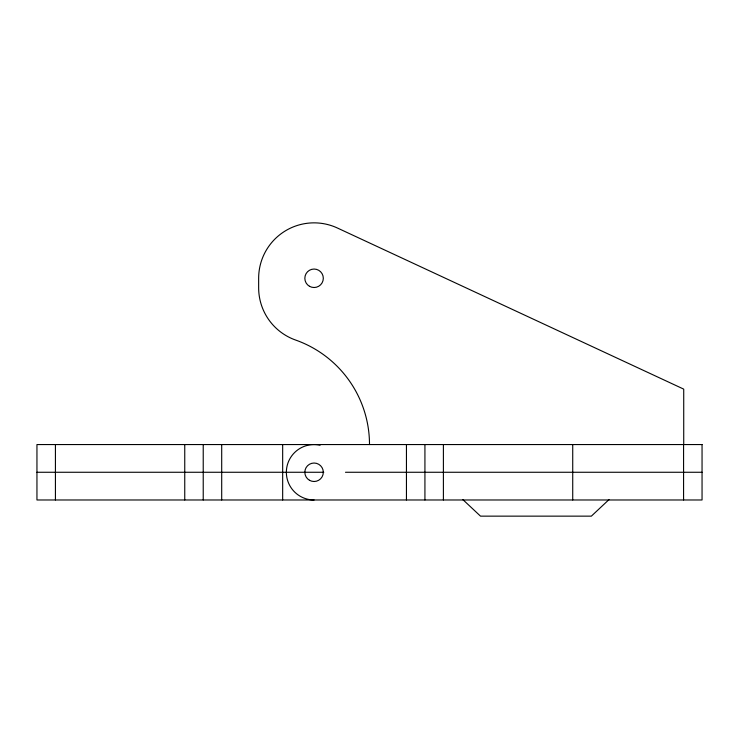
<?xml version="1.0" encoding="UTF-8"?>
<svg xmlns="http://www.w3.org/2000/svg" width="739" height="739" viewBox="0 0 739 739"><rect width="100%" height="100%" fill="white"/><g stroke="black" fill="none" stroke-linecap="round" stroke-linejoin="round"><path stroke-width="1.11" d="M608.991 499.61L591.357 516.145L480.507 516.145L462.873 499.61M36.95 472.267L323.784 472.267M345.482 472.267L702.05 472.267M683.723 444.555L683.723 389.13L337.455 228.028A55.425 55.425 0 0 0 258.65 278.28L258.65 287.785A55.425 55.425 0 0 0 295.6 340.042A110.85 110.85 0 0 1 369.5 444.555M683.575 444.555L683.575 499.98M572.725 444.555L572.725 499.98M443.4 444.555L443.4 499.98M424.925 444.555L424.925 499.98M406.45 444.555L406.45 499.98M282.667 444.555L282.667 499.98M221.7 444.555L221.7 499.98M203.225 444.555L203.225 499.98M184.75 444.555L184.75 499.98M55.425 444.555L55.425 499.98M314.075 499.98A27.712 27.712 0 0 1 286.529 469.237A27.712 27.712 0 0 1 320.098 445.22M702.05 444.555L36.95 444.555L36.95 499.98L702.05 499.98L702.05 444.555M309.456 480.267A9.237 9.237 0 0 0 323.312 472.267A9.237 9.237 0 0 0 309.456 464.268A9.237 9.237 0 0 0 309.456 480.267M309.456 286.279A9.237 9.237 0 0 0 323.312 278.28A9.237 9.237 0 0 0 309.456 270.28A9.237 9.237 0 0 0 309.456 286.279"/></g></svg>
